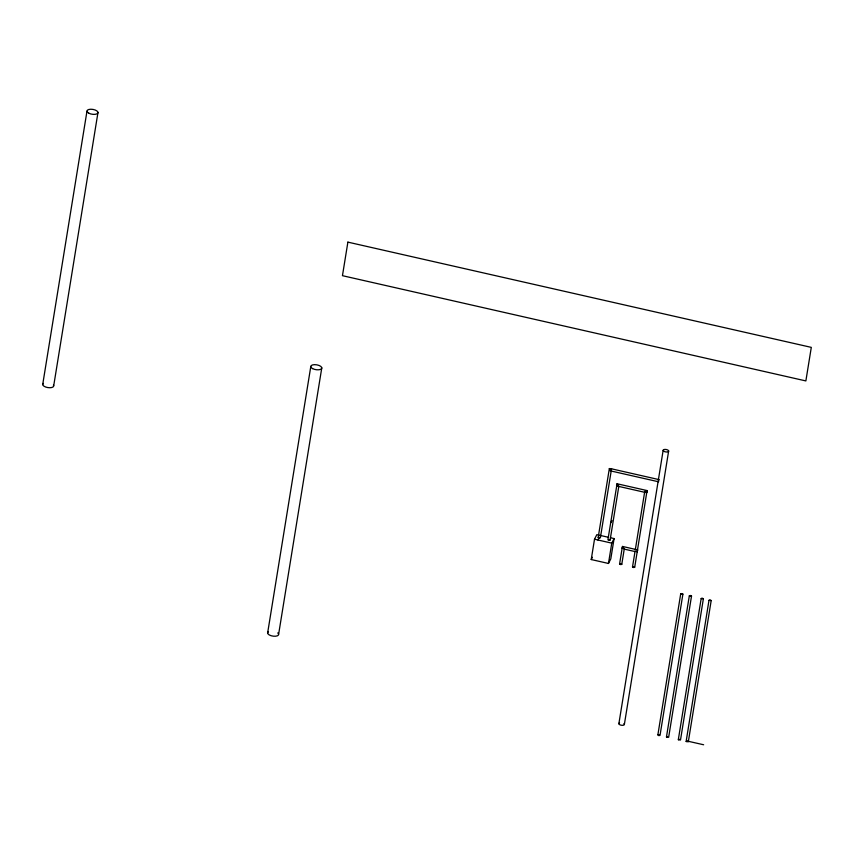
<?xml version="1.0" encoding="UTF-8"?>
<svg xmlns="http://www.w3.org/2000/svg" width="854" height="854" viewBox="0 0 854 854"><rect width="100%" height="100%" fill="white"/><g stroke="black" fill="none" stroke-linecap="round" stroke-linejoin="round"><path stroke-width="1.28" d="M637.628 550.072L637.095 552.026L637.607 549.869L622.513 546.443L622.16 548.375M42.7 384.556L86.969 111.223M53.717 385.741L97.986 112.408M267.622 633.081L310.771 366.654M278.628 634.266L321.787 367.839M610.396 537.742L614.09 538.575L610.791 558.9L608.464 563.459L591.224 559.541L594.512 539.216L596.85 534.657L607.931 537.177M611.229 470.757L600.362 537.849L599.028 538.191L598.163 537.614L609.34 468.579L611.539 468.814L609.34 468.579M618.776 486.545L610.108 540.059L608.774 540.401L607.909 539.824L617.068 483.759L647.065 490.57L647.044 491.189L646.553 492.726L616.556 485.915L617.026 483.77M608.464 563.459L611.763 543.133L614.09 538.575M624.274 548.855L621.765 564.366L620.741 564.622L619.588 564.003L622.075 548.61M647.065 490.57L634.714 567.173L633.668 567.558L632.515 566.939L635.013 551.545M635.227 550.232L644.759 491.349M618.872 723.733L663.142 450.4M624.381 724.331L668.65 450.997M657.847 734.995L680.702 593.882L682.036 593.551L682.901 594.117L660.025 735.358L658.712 735.561L657.964 734.76M666.462 736.949L689.317 595.846L690.363 595.462L691.526 596.081L668.65 737.312L666.515 737.087L667.518 736.564M678.322 739.639L701.177 598.537L702.223 598.152L703.376 598.771L680.499 740.002L678.375 739.777L679.368 739.254M686.136 741.432L708.991 600.33L710.037 599.946L711.19 600.565L688.313 741.795L686.189 741.571L687.182 741.048M598.163 537.614L599.209 537.23M619.588 564.003L620.346 563.608M632.515 566.939L633.284 566.544M646.958 491.594L644.813 491.488M682.901 594.117L680.702 593.882M691.526 596.081L689.317 595.846M703.376 598.771L701.177 598.537M711.19 600.565L708.991 600.33M616.994 484.656L616.556 485.915M646.756 491.274L646.553 492.726M622.31 547.916L622.513 546.443M658.872 479.863L658.519 481.773L610.962 470.981M610.535 468.6L610.023 470.767M597.853 539.974L599.017 537.7M591.224 559.541L592.388 557.267M611.037 522.488L611.966 520.662M659 735.614L659.448 734.728M618.702 485.563L616.78 485.008M624.135 548.279L622.278 547.852L622.982 547.318M617.293 484.624L618.115 484.666M611.475 468.814L659.032 479.617M594.512 539.216L611.763 543.133M624.018 549.058L635.077 551.577M687.47 741.101L703.632 744.763M609.244 539.493L610.108 540.059M633.849 566.597L634.714 567.173M621.189 563.747L621.787 564.238M277.763 632.921A5.572 2.455 9.2 0 1 273.397 636.187A5.572 2.455 9.2 0 1 268.22 631.896M53.45 385.069A5.572 2.455 9.2 0 1 47.76 387.567A5.572 2.455 9.2 0 1 43.298 383.382M623.943 723.658A2.786 1.228 9.2 0 1 623.313 725.238A2.786 1.228 9.2 0 1 619.609 724.619A2.786 1.228 9.2 0 1 619.588 722.932M347.888 242.13L342.454 275.682L805.866 380.927L811.3 347.375L347.888 242.13M312.575 368.608A5.572 2.455 9.2 0 0 321.67 368.469A5.572 2.455 9.2 0 0 314.592 364.658A5.572 2.455 9.2 0 0 312.575 368.608M88.773 113.176A5.572 2.455 9.2 0 0 97.868 113.038A5.572 2.455 9.2 0 0 90.791 109.237A5.572 2.455 9.2 0 0 88.773 113.176M664.049 451.382A2.786 1.228 9.2 0 0 668.597 451.307A2.786 1.228 9.2 0 0 665.052 449.407A2.786 1.228 9.2 0 0 664.049 451.382"/></g></svg>
